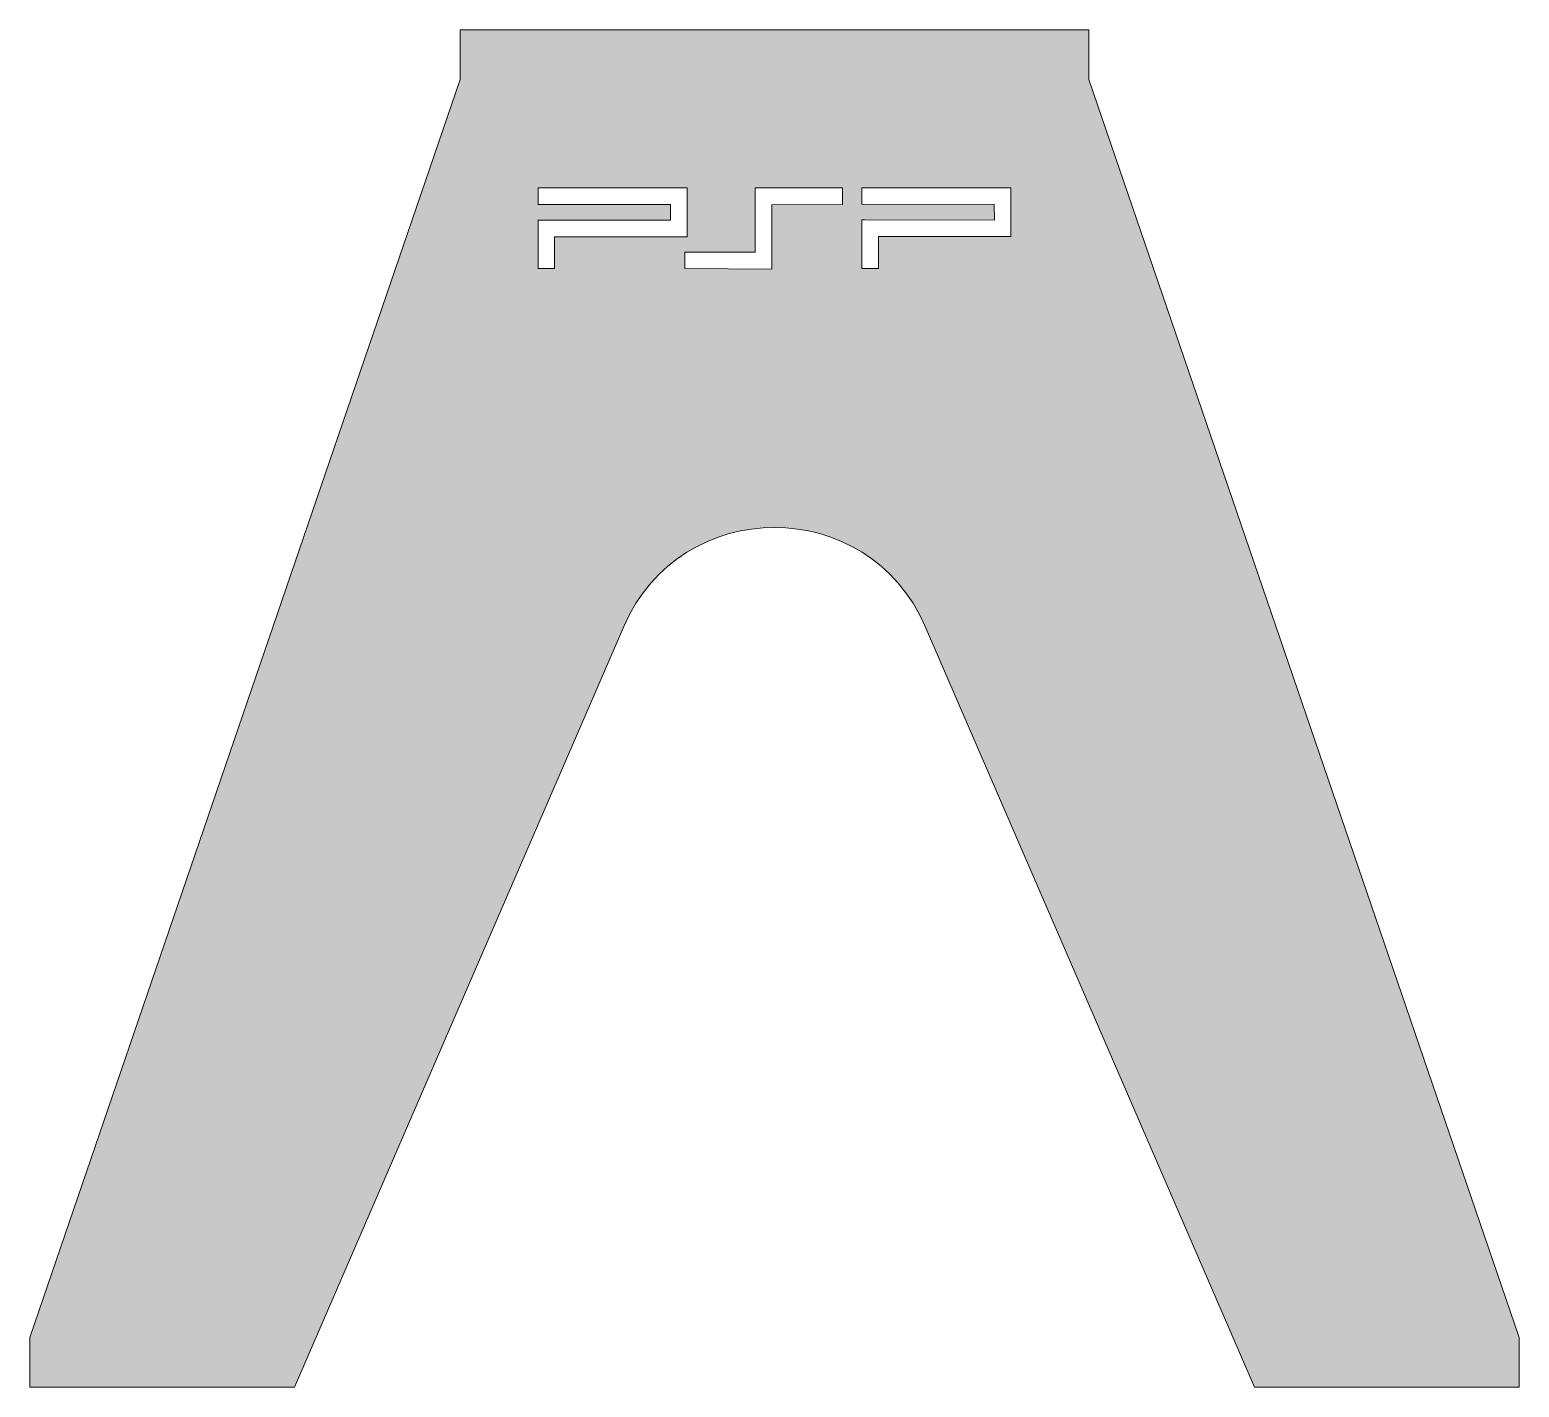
# Model space of a CAD drawing. Header units: millimetres. Extents: x 0 to 90, y -82 to 0.
import ezdxf

# ---------------------------------------------------------------- set-up
doc = ezdxf.new("R2010")
doc.units = ezdxf.units.MM
doc.header["$MEASUREMENT"] = 0
doc.layers.add('Layer 1', color=7, linetype='Continuous', lineweight=0)

msp = doc.modelspace()

# ---------------------------------------------------------------- hatches: boundary and pattern name
at = {"layer": 'Layer 1', "true_color": 0x231f20, "transparency": 33554687}
h = msp.add_hatch(color=250, dxfattribs=at)
h.dxf.hatch_style = 2
edge = h.paths.add_edge_path()
edge.add_spline(control_points=[(59.289, -12.484), (59.289, -12.484), (59.284, -12.484), (59.284, -12.484), (59.284, -12.484), (59.284, -12.49), (59.284, -12.49), (59.284, -12.49), (51.278, -12.49), (51.278, -12.49), (51.278, -12.49), (51.278, -14.424), (51.278, -14.424), (51.278, -14.424), (50.277, -14.424), (50.277, -14.424), (50.277, -14.424), (50.277, -11.474), (50.277, -11.474), (50.277, -11.474), (50.432, -11.474), (50.432, -11.474), (50.432, -11.474), (50.432, -11.472), (50.432, -11.472), (50.432, -11.472), (58.289, -11.5), (58.289, -11.5), (58.289, -11.5), (58.283, -10.563), (58.283, -10.563), (58.283, -10.563), (50.277, -10.535), (50.277, -10.535), (50.277, -10.535), (50.283, -9.549), (50.283, -9.549), (50.283, -9.549), (59.284, -9.549), (59.284, -9.549), (59.284, -9.549), (59.284, -9.565), (59.284, -9.565), (59.284, -9.565), (59.289, -9.565), (59.289, -9.565), (59.289, -9.565), (59.289, -12.484), (59.289, -12.484)], knot_values=[0, 0, 0, 0, 1, 1, 1, 2, 2, 2, 3, 3, 3, 4, 4, 4, 5, 5, 5, 6, 6, 6, 7, 7, 7, 8, 8, 8, 9, 9, 9, 10, 10, 10, 11, 11, 11, 12, 12, 12, 13, 13, 13, 14, 14, 14, 15, 15, 15, 16, 16, 16, 16], degree=3, periodic=0)
edge = h.paths.add_edge_path()
edge.add_spline(control_points=[(49.101, -10.549), (49.101, -10.549), (44.841, -10.579), (44.841, -10.579), (44.841, -10.579), (44.841, -14.454), (44.841, -14.454), (44.841, -14.454), (39.579, -14.424), (39.579, -14.424), (39.579, -14.424), (39.579, -13.424), (39.579, -13.424), (39.579, -13.424), (43.838, -13.424), (43.838, -13.424), (43.838, -13.424), (43.841, -9.549), (43.841, -9.549), (43.841, -9.549), (49.101, -9.549), (49.101, -9.549), (49.101, -9.549), (49.101, -10.549), (49.101, -10.549)], knot_values=[0, 0, 0, 0, 1, 1, 1, 2, 2, 2, 3, 3, 3, 4, 4, 4, 5, 5, 5, 6, 6, 6, 7, 7, 7, 8, 8, 8, 8], degree=3, periodic=0)
edge = h.paths.add_edge_path()
edge.add_spline(control_points=[(31.711, -12.504), (31.711, -12.504), (31.711, -14.424), (31.711, -14.424), (31.711, -14.424), (30.711, -14.424), (30.711, -14.424), (30.711, -14.424), (30.711, -11.501), (30.711, -11.501), (30.711, -11.501), (30.865, -11.501), (30.865, -11.501), (30.865, -11.501), (30.865, -11.5), (30.865, -11.5), (30.865, -11.5), (38.725, -11.494), (38.725, -11.494), (38.725, -11.494), (38.719, -10.544), (38.719, -10.544), (38.719, -10.544), (30.711, -10.549), (30.711, -10.549), (30.711, -10.549), (30.716, -9.549), (30.716, -9.549), (30.716, -9.549), (39.717, -9.549), (39.717, -9.549), (39.717, -9.549), (39.717, -9.565), (39.717, -9.565), (39.717, -9.565), (39.723, -9.565), (39.723, -9.565), (39.723, -9.565), (39.723, -12.499), (39.723, -12.499), (39.723, -12.499), (39.717, -12.499), (39.717, -12.499), (39.717, -12.499), (39.717, -12.504), (39.717, -12.504), (39.717, -12.504), (31.711, -12.504), (31.711, -12.504)], knot_values=[0, 0, 0, 0, 1, 1, 1, 2, 2, 2, 3, 3, 3, 4, 4, 4, 5, 5, 5, 6, 6, 6, 7, 7, 7, 8, 8, 8, 9, 9, 9, 10, 10, 10, 11, 11, 11, 12, 12, 12, 13, 13, 13, 14, 14, 14, 15, 15, 15, 16, 16, 16, 16], degree=3, periodic=0)
edge = h.paths.add_edge_path()
edge.add_spline(control_points=[(64, -3), (64, -3), (64, 0), (64, 0), (64, 0), (26, 0), (26, 0), (26, 0), (26, -3), (26, -3), (26, -3), (0, -79), (0, -79), (0, -79), (0, -82), (0, -82), (0, -82), (16, -82), (16, -82), (16, -82), (35.894, -36.045), (35.894, -36.045), (39.346, -28.071), (50.654, -28.071), (54.106, -36.045), (54.106, -36.045), (74, -82), (74, -82), (74, -82), (90, -82), (90, -82), (90, -82), (90, -79), (90, -79), (90, -79), (64, -3), (64, -3)], knot_values=[0, 0, 0, 0, 1, 1, 1, 2, 2, 2, 3, 3, 3, 4, 4, 4, 5, 5, 5, 6, 6, 6, 7, 7, 7, 8, 8, 8, 9, 9, 9, 10, 10, 10, 11, 11, 11, 12, 12, 12, 12], degree=3, periodic=0)

# ---------------------------------------------------------------- linework, layer by layer
at = {"layer": 'Layer 1'}
for points, knots in [([(64, -3), (64, -3), (64, 0), (64, 0), (64, 0), (26, 0), (26, 0), (26, 0), (26, -3), (26, -3), (26, -3), (0, -79), (0, -79), (0, -79), (0, -82), (0, -82), (0, -82), (16, -82), (16, -82), (16, -82), (35.894, -36.045), (35.894, -36.045), (39.346, -28.071), (50.654, -28.071), (54.106, -36.045), (54.106, -36.045), (74, -82), (74, -82), (74, -82), (90, -82), (90, -82), (90, -82), (90, -79), (90, -79), (90, -79), (64, -3), (64, -3)], [0, 0, 0, 0, 1, 1, 1, 2, 2, 2, 3, 3, 3, 4, 4, 4, 5, 5, 5, 6, 6, 6, 7, 7, 7, 8, 8, 8, 9, 9, 9, 10, 10, 10, 11, 11, 11, 12, 12, 12, 12]), ([(31.711, -12.504), (31.711, -12.504), (31.711, -14.424), (31.711, -14.424), (31.711, -14.424), (30.711, -14.424), (30.711, -14.424), (30.711, -14.424), (30.711, -11.501), (30.711, -11.501), (30.711, -11.501), (30.865, -11.501), (30.865, -11.501), (30.865, -11.501), (30.865, -11.5), (30.865, -11.5), (30.865, -11.5), (38.725, -11.494), (38.725, -11.494), (38.725, -11.494), (38.719, -10.544), (38.719, -10.544), (38.719, -10.544), (30.711, -10.549), (30.711, -10.549), (30.711, -10.549), (30.716, -9.549), (30.716, -9.549), (30.716, -9.549), (39.717, -9.549), (39.717, -9.549), (39.717, -9.549), (39.717, -9.565), (39.717, -9.565), (39.717, -9.565), (39.723, -9.565), (39.723, -9.565), (39.723, -9.565), (39.723, -12.499), (39.723, -12.499), (39.723, -12.499), (39.717, -12.499), (39.717, -12.499), (39.717, -12.499), (39.717, -12.504), (39.717, -12.504), (39.717, -12.504), (31.711, -12.504), (31.711, -12.504)], [0, 0, 0, 0, 1, 1, 1, 2, 2, 2, 3, 3, 3, 4, 4, 4, 5, 5, 5, 6, 6, 6, 7, 7, 7, 8, 8, 8, 9, 9, 9, 10, 10, 10, 11, 11, 11, 12, 12, 12, 13, 13, 13, 14, 14, 14, 15, 15, 15, 16, 16, 16, 16]), ([(49.101, -10.549), (49.101, -10.549), (44.841, -10.579), (44.841, -10.579), (44.841, -10.579), (44.841, -14.454), (44.841, -14.454), (44.841, -14.454), (39.579, -14.424), (39.579, -14.424), (39.579, -14.424), (39.579, -13.424), (39.579, -13.424), (39.579, -13.424), (43.838, -13.424), (43.838, -13.424), (43.838, -13.424), (43.841, -9.549), (43.841, -9.549), (43.841, -9.549), (49.101, -9.549), (49.101, -9.549), (49.101, -9.549), (49.101, -10.549), (49.101, -10.549)], [0, 0, 0, 0, 1, 1, 1, 2, 2, 2, 3, 3, 3, 4, 4, 4, 5, 5, 5, 6, 6, 6, 7, 7, 7, 8, 8, 8, 8]), ([(59.289, -12.484), (59.289, -12.484), (59.284, -12.484), (59.284, -12.484), (59.284, -12.484), (59.284, -12.49), (59.284, -12.49), (59.284, -12.49), (51.278, -12.49), (51.278, -12.49), (51.278, -12.49), (51.278, -14.424), (51.278, -14.424), (51.278, -14.424), (50.277, -14.424), (50.277, -14.424), (50.277, -14.424), (50.277, -11.474), (50.277, -11.474), (50.277, -11.474), (50.432, -11.474), (50.432, -11.474), (50.432, -11.474), (50.432, -11.472), (50.432, -11.472), (50.432, -11.472), (58.289, -11.5), (58.289, -11.5), (58.289, -11.5), (58.283, -10.563), (58.283, -10.563), (58.283, -10.563), (50.277, -10.535), (50.277, -10.535), (50.277, -10.535), (50.283, -9.549), (50.283, -9.549), (50.283, -9.549), (59.284, -9.549), (59.284, -9.549), (59.284, -9.549), (59.284, -9.565), (59.284, -9.565), (59.284, -9.565), (59.289, -9.565), (59.289, -9.565), (59.289, -9.565), (59.289, -12.484), (59.289, -12.484)], [0, 0, 0, 0, 1, 1, 1, 2, 2, 2, 3, 3, 3, 4, 4, 4, 5, 5, 5, 6, 6, 6, 7, 7, 7, 8, 8, 8, 9, 9, 9, 10, 10, 10, 11, 11, 11, 12, 12, 12, 13, 13, 13, 14, 14, 14, 15, 15, 15, 16, 16, 16, 16])]:
    msp.add_open_spline(points, degree=3, knots=knots, dxfattribs=at)

doc.saveas('drawing.dxf')
